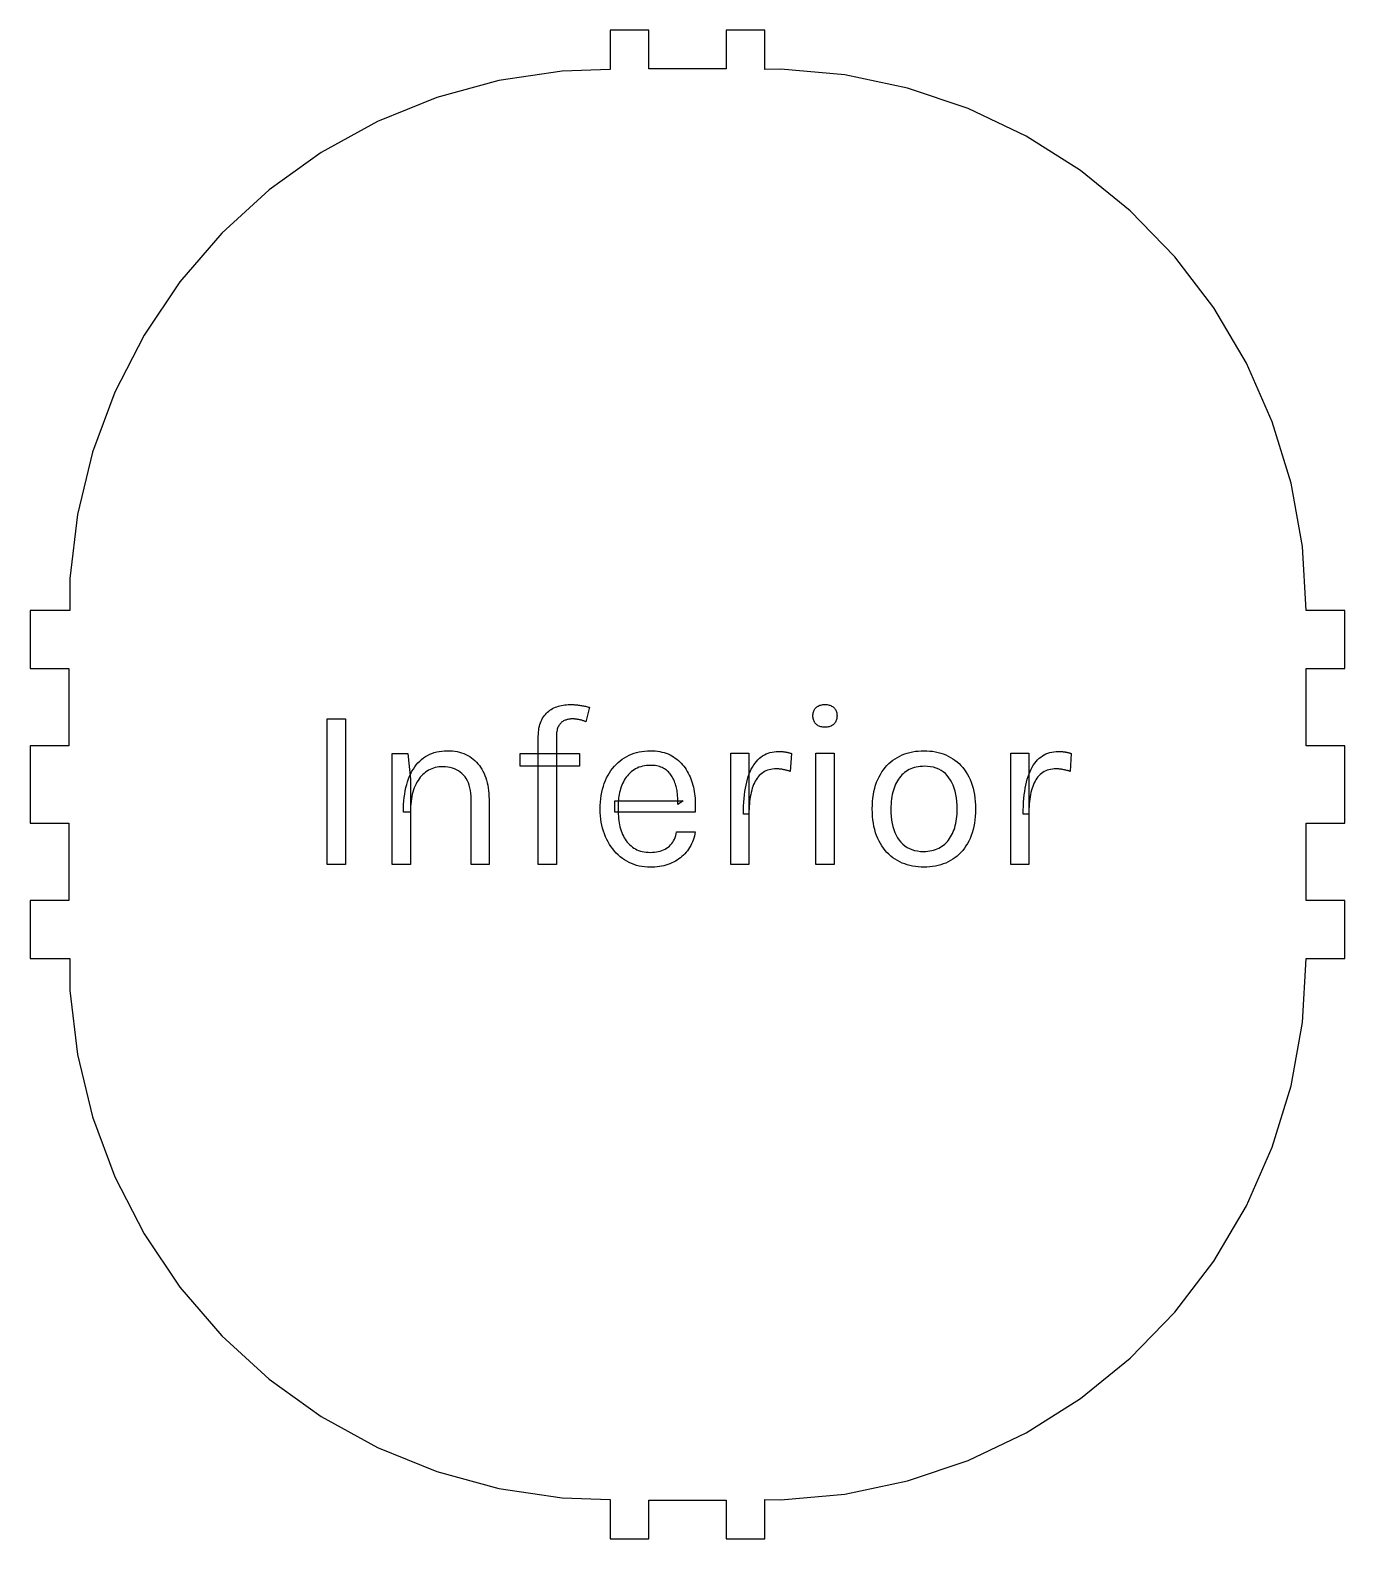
# Model space of a CAD drawing. Header units: millimetres. Extents: x 0 to 230, y 0 to 120.
# Drawn here: x 0 to 68, y 42 to 120 of the extents above; entities that cross this region are included whole.
import ezdxf

# ---------------------------------------------------------------- set-up
doc = ezdxf.new("R2010")
doc.units = ezdxf.units.MM
doc.layers.get('0').update_dxf_attribs({"linetype": 'CONTINUOUS'})

msp = doc.modelspace()

# ---------------------------------------------------------------- linework, layer by layer
for p, q in [((32, 120), (30, 120)), ((30, 120), (30, 118)), ((32, 118), (32, 120)), ((38, 120), (36, 120)), ((36, 120), (36, 118)), ((38, 118), (38, 120)), ((27.514, 117.889), (24.233, 117.4)), ((30, 117.963), (27.514, 117.889)), ((30, 118), (30, 117.963)), ((36, 118), (32, 118)), ((38, 117.963), (38, 118)), ((38.83, 117.988), (38, 117.963)), ((42.134, 117.693), (38.83, 117.988)), ((24.233, 117.4), (21.032, 116.525)), ((45.38, 117.01), (42.134, 117.693)), ((48.523, 115.947), (45.38, 117.01)), ((21.032, 116.525), (17.958, 115.278)), ((51.518, 114.521), (48.523, 115.947)), ((17.958, 115.278), (15.053, 113.677)), ((54.323, 112.75), (51.518, 114.521)), ((15.053, 113.677), (12.358, 111.743)), ((56.9, 110.659), (54.323, 112.75)), ((12.358, 111.743), (9.91, 109.503)), ((59.21, 108.279), (56.9, 110.659)), ((9.91, 109.503), (7.744, 106.99)), ((61.223, 105.642), (59.21, 108.279)), ((7.744, 106.99), (5.891, 104.239)), ((62.91, 102.786), (61.223, 105.642)), ((5.891, 104.239), (4.376, 101.287)), ((64.248, 99.75), (62.91, 102.786)), ((4.376, 101.287), (3.221, 98.178)), ((65.217, 96.577), (64.248, 99.75)), ((3.221, 98.178), (2.442, 94.953)), ((65.803, 93.312), (65.217, 96.577)), ((2.442, 94.953), (2.049, 91.659)), ((66, 90), (65.803, 93.312)), ((2.049, 91.659), (2.049, 90)), ((2, 90), (0, 90)), ((0, 90), (0, 87)), ((2.049, 90), (2, 90)), ((68, 90), (66, 90)), ((68, 87), (68, 90)), ((0, 87), (2, 87)), ((2, 87), (2, 83)), ((66, 83), (66, 87)), ((66, 87), (68, 87)), ((27.166, 84.993), (27.242, 85.023)), ((27.242, 85.023), (27.32, 85.049)), ((27.32, 85.049), (27.4, 85.071)), ((27.4, 85.071), (27.482, 85.091)), ((27.482, 85.091), (27.565, 85.106)), ((27.565, 85.106), (27.65, 85.118)), ((27.65, 85.118), (27.737, 85.127)), ((27.737, 85.127), (27.826, 85.132)), ((27.826, 85.132), (27.916, 85.134)), ((27.916, 85.134), (27.916, 85.134)), ((27.916, 85.134), (27.965, 85.134)), ((27.965, 85.134), (28.015, 85.133)), ((28.015, 85.133), (28.064, 85.131)), ((28.064, 85.131), (28.114, 85.128)), ((28.114, 85.128), (28.164, 85.125)), ((28.164, 85.125), (28.214, 85.121)), ((28.214, 85.121), (28.265, 85.116)), ((28.265, 85.116), (28.315, 85.111)), ((28.315, 85.111), (28.366, 85.105)), ((28.366, 85.105), (28.417, 85.098)), ((28.417, 85.098), (28.468, 85.09)), ((28.468, 85.09), (28.519, 85.082)), ((28.519, 85.082), (28.57, 85.073)), ((28.57, 85.073), (28.621, 85.063)), ((28.621, 85.063), (28.671, 85.053)), ((28.671, 85.053), (28.722, 85.042)), ((28.722, 85.042), (28.773, 85.03)), ((28.773, 85.03), (28.823, 85.017)), ((40.689, 85.008), (40.726, 85.034)), ((40.726, 85.034), (40.766, 85.058)), ((40.766, 85.058), (40.808, 85.078)), ((40.808, 85.078), (40.852, 85.095)), ((40.852, 85.095), (40.899, 85.109)), ((40.899, 85.109), (40.948, 85.12)), ((40.948, 85.12), (41, 85.128)), ((41, 85.128), (41.054, 85.132)), ((41.054, 85.132), (41.11, 85.134)), ((41.11, 85.134), (41.11, 85.134)), ((41.11, 85.134), (41.166, 85.132)), ((41.166, 85.132), (41.22, 85.128)), ((41.22, 85.128), (41.272, 85.12)), ((41.272, 85.12), (41.321, 85.109)), ((41.321, 85.109), (41.368, 85.095)), ((41.368, 85.095), (41.412, 85.078)), ((41.412, 85.078), (41.454, 85.058)), ((41.454, 85.058), (41.494, 85.034)), ((41.494, 85.034), (41.531, 85.008)), ((15.37, 76.866), (15.37, 84.402)), ((15.37, 84.402), (16.306, 84.402)), ((16.306, 84.402), (16.306, 76.866)), ((26.391, 84.187), (26.424, 84.27)), ((26.424, 84.27), (26.461, 84.348)), ((26.461, 84.348), (26.503, 84.423)), ((26.503, 84.423), (26.548, 84.494)), ((26.548, 84.494), (26.597, 84.561)), ((26.597, 84.561), (26.648, 84.624)), ((26.648, 84.624), (26.702, 84.683)), ((26.702, 84.683), (26.759, 84.739)), ((26.759, 84.739), (26.82, 84.791)), ((26.82, 84.791), (26.883, 84.839)), ((26.883, 84.839), (26.949, 84.883)), ((26.949, 84.883), (27.019, 84.923)), ((27.019, 84.923), (27.091, 84.96)), ((27.091, 84.96), (27.166, 84.993)), ((27.555, 84.263), (27.521, 84.24)), ((27.59, 84.284), (27.555, 84.263)), ((27.626, 84.302), (27.59, 84.284)), ((27.664, 84.318), (27.626, 84.302)), ((27.702, 84.332), (27.664, 84.318)), ((27.741, 84.344), (27.702, 84.332)), ((27.779, 84.355), (27.741, 84.344)), ((27.818, 84.364), (27.779, 84.355)), ((27.856, 84.372), (27.818, 84.364)), ((27.894, 84.378), (27.856, 84.372)), ((27.933, 84.384), (27.894, 84.378)), ((27.971, 84.387), (27.933, 84.384)), ((28.01, 84.389), (27.971, 84.387)), ((28.048, 84.39), (28.01, 84.389)), ((28.081, 84.39), (28.048, 84.39)), ((28.048, 84.39), (28.048, 84.39)), ((28.113, 84.389), (28.081, 84.39)), ((28.147, 84.387), (28.113, 84.389)), ((28.18, 84.384), (28.147, 84.387)), ((28.214, 84.381), (28.18, 84.384)), ((28.248, 84.377), (28.214, 84.381)), ((28.282, 84.372), (28.248, 84.377)), ((28.317, 84.367), (28.282, 84.372)), ((28.352, 84.361), (28.317, 84.367)), ((28.387, 84.354), (28.352, 84.361)), ((28.422, 84.346), (28.387, 84.354)), ((28.458, 84.338), (28.422, 84.346)), ((28.493, 84.329), (28.458, 84.338)), ((28.529, 84.319), (28.493, 84.329)), ((28.565, 84.309), (28.529, 84.319)), ((28.6, 84.298), (28.565, 84.309)), ((28.636, 84.286), (28.6, 84.298)), ((28.672, 84.273), (28.636, 84.286)), ((28.708, 84.26), (28.672, 84.273)), ((28.744, 84.246), (28.708, 84.26)), ((28.924, 84.99), (28.744, 84.246)), ((28.823, 85.017), (28.874, 85.004)), ((28.874, 85.004), (28.924, 84.99)), ((28.924, 84.99), (28.924, 84.99)), ((40.486, 84.558), (40.488, 84.61)), ((40.488, 84.505), (40.486, 84.558)), ((40.486, 84.558), (40.486, 84.558)), ((40.488, 84.61), (40.493, 84.659)), ((40.493, 84.454), (40.488, 84.505)), ((40.493, 84.659), (40.501, 84.707)), ((40.501, 84.405), (40.493, 84.454)), ((40.501, 84.707), (40.513, 84.752)), ((40.513, 84.359), (40.501, 84.405)), ((40.513, 84.752), (40.528, 84.795)), ((40.528, 84.314), (40.513, 84.359)), ((40.528, 84.795), (40.546, 84.836)), ((40.546, 84.272), (40.528, 84.314)), ((40.546, 84.836), (40.568, 84.875)), ((40.568, 84.231), (40.546, 84.272)), ((40.568, 84.875), (40.594, 84.911)), ((40.594, 84.911), (40.622, 84.946)), ((40.622, 84.946), (40.654, 84.978)), ((40.654, 84.978), (40.689, 85.008)), ((41.531, 85.008), (41.566, 84.978)), ((41.566, 84.978), (41.598, 84.946)), ((41.598, 84.946), (41.626, 84.911)), ((41.626, 84.911), (41.652, 84.875)), ((41.652, 84.875), (41.674, 84.836)), ((41.674, 84.272), (41.652, 84.231)), ((41.674, 84.836), (41.692, 84.795)), ((41.692, 84.314), (41.674, 84.272)), ((41.692, 84.795), (41.707, 84.752)), ((41.707, 84.359), (41.692, 84.314)), ((41.707, 84.752), (41.719, 84.707)), ((41.719, 84.405), (41.707, 84.359)), ((41.719, 84.707), (41.727, 84.659)), ((41.727, 84.454), (41.719, 84.405)), ((41.727, 84.659), (41.732, 84.61)), ((41.732, 84.505), (41.727, 84.454)), ((41.732, 84.61), (41.734, 84.558)), ((41.734, 84.558), (41.732, 84.505)), ((41.734, 84.558), (41.734, 84.558)), ((26.284, 83.49), (26.286, 83.602)), ((26.284, 76.866), (26.284, 83.49)), ((26.286, 83.602), (26.293, 83.71)), ((26.293, 83.71), (26.304, 83.813)), ((26.304, 83.813), (26.319, 83.913)), ((26.319, 83.913), (26.339, 84.008)), ((26.339, 84.008), (26.363, 84.099)), ((26.363, 84.099), (26.391, 84.187)), ((27.221, 83.551), (27.22, 83.478)), ((27.22, 83.478), (27.22, 83.478)), ((27.22, 83.478), (27.22, 76.866)), ((27.225, 83.62), (27.221, 83.551)), ((27.231, 83.686), (27.225, 83.62)), ((27.24, 83.748), (27.231, 83.686)), ((27.252, 83.806), (27.24, 83.748)), ((27.265, 83.862), (27.252, 83.806)), ((27.282, 83.914), (27.265, 83.862)), ((27.301, 83.962), (27.282, 83.914)), ((27.322, 84.007), (27.301, 83.962)), ((27.346, 84.048), (27.322, 84.007)), ((27.372, 84.086), (27.346, 84.048)), ((27.399, 84.122), (27.372, 84.086)), ((27.428, 84.155), (27.399, 84.122)), ((27.457, 84.186), (27.428, 84.155)), ((27.488, 84.215), (27.457, 84.186)), ((27.521, 84.24), (27.488, 84.215)), ((40.594, 84.193), (40.568, 84.231)), ((40.622, 84.157), (40.594, 84.193)), ((40.654, 84.123), (40.622, 84.157)), ((40.689, 84.092), (40.654, 84.123)), ((40.726, 84.064), (40.689, 84.092)), ((40.766, 84.039), (40.726, 84.064)), ((40.808, 84.017), (40.766, 84.039)), ((40.852, 83.999), (40.808, 84.017)), ((40.899, 83.984), (40.852, 83.999)), ((40.948, 83.973), (40.899, 83.984)), ((41, 83.965), (40.948, 83.973)), ((41.054, 83.96), (41, 83.965)), ((41.11, 83.958), (41.054, 83.96)), ((41.166, 83.96), (41.11, 83.958)), ((41.11, 83.958), (41.11, 83.958)), ((41.11, 83.958), (41.11, 83.958)), ((41.22, 83.965), (41.166, 83.96)), ((41.272, 83.973), (41.22, 83.965)), ((41.321, 83.984), (41.272, 83.973)), ((41.368, 83.999), (41.321, 83.984)), ((41.412, 84.017), (41.368, 83.999)), ((41.454, 84.039), (41.412, 84.017)), ((41.494, 84.064), (41.454, 84.039)), ((41.531, 84.092), (41.494, 84.064)), ((41.566, 84.123), (41.531, 84.092)), ((41.598, 84.157), (41.566, 84.123)), ((41.626, 84.193), (41.598, 84.157)), ((41.652, 84.231), (41.626, 84.193)), ((2, 83), (0, 83)), ((0, 83), (0, 79)), ((20.903, 82.652), (21.028, 82.686)), ((21.028, 82.686), (21.158, 82.712)), ((21.158, 82.712), (21.292, 82.731)), ((21.292, 82.731), (21.431, 82.742)), ((21.431, 82.742), (21.574, 82.746)), ((21.574, 82.746), (21.574, 82.746)), ((21.574, 82.746), (21.708, 82.743)), ((21.708, 82.743), (21.837, 82.734)), ((21.837, 82.734), (21.963, 82.719)), ((21.963, 82.719), (22.085, 82.698)), ((22.085, 82.698), (22.203, 82.67)), ((31.365, 82.655), (31.5, 82.688)), ((31.5, 82.688), (31.639, 82.713)), ((31.639, 82.713), (31.781, 82.731)), ((31.781, 82.731), (31.926, 82.742)), ((31.926, 82.742), (32.074, 82.746)), ((32.074, 82.746), (32.074, 82.746)), ((32.074, 82.746), (32.203, 82.743)), ((32.203, 82.743), (32.328, 82.735)), ((32.328, 82.735), (32.449, 82.722)), ((32.449, 82.722), (32.566, 82.704)), ((32.566, 82.704), (32.68, 82.68)), ((32.68, 82.68), (32.79, 82.651)), ((38.371, 82.678), (38.478, 82.696)), ((38.478, 82.696), (38.589, 82.706)), ((38.589, 82.706), (38.704, 82.71)), ((38.704, 82.71), (38.704, 82.71)), ((38.704, 82.71), (38.742, 82.71)), ((38.742, 82.71), (38.779, 82.709)), ((38.779, 82.709), (38.816, 82.708)), ((38.816, 82.708), (38.852, 82.706)), ((38.852, 82.706), (38.888, 82.703)), ((38.888, 82.703), (38.923, 82.7)), ((38.923, 82.7), (38.957, 82.697)), ((38.957, 82.697), (38.99, 82.693)), ((38.99, 82.693), (39.023, 82.688)), ((39.023, 82.688), (39.055, 82.683)), ((39.055, 82.683), (39.087, 82.677)), ((45.503, 82.66), (45.642, 82.691)), ((45.642, 82.691), (45.785, 82.715)), ((45.785, 82.715), (45.931, 82.732)), ((45.931, 82.732), (46.081, 82.743)), ((46.081, 82.743), (46.234, 82.746)), ((46.234, 82.746), (46.234, 82.746)), ((46.234, 82.746), (46.386, 82.743)), ((46.386, 82.743), (46.535, 82.732)), ((46.535, 82.732), (46.68, 82.715)), ((46.68, 82.715), (46.822, 82.691)), ((46.822, 82.691), (46.961, 82.66)), ((52.843, 82.678), (52.95, 82.696)), ((52.95, 82.696), (53.061, 82.706)), ((53.061, 82.706), (53.176, 82.71)), ((53.176, 82.71), (53.176, 82.71)), ((53.176, 82.71), (53.214, 82.71)), ((53.214, 82.71), (53.251, 82.709)), ((53.251, 82.709), (53.288, 82.708)), ((53.288, 82.708), (53.324, 82.706)), ((53.324, 82.706), (53.36, 82.703)), ((53.36, 82.703), (53.395, 82.7)), ((53.395, 82.7), (53.429, 82.697)), ((53.429, 82.697), (53.462, 82.693)), ((53.462, 82.693), (53.495, 82.688)), ((53.495, 82.688), (53.527, 82.683)), ((53.527, 82.683), (53.559, 82.677)), ((68, 83), (66, 83)), ((68, 79), (68, 83)), ((18.73, 76.866), (18.73, 82.602)), ((18.73, 82.602), (19.534, 82.602)), ((19.534, 82.602), (19.666, 81.282)), ((19.82, 81.801), (19.895, 81.913)), ((19.895, 81.913), (19.974, 82.018)), ((19.974, 82.018), (20.059, 82.116)), ((20.059, 82.116), (20.148, 82.208)), ((20.148, 82.208), (20.242, 82.293)), ((20.242, 82.293), (20.341, 82.371)), ((20.341, 82.371), (20.445, 82.442)), ((20.445, 82.442), (20.553, 82.506)), ((20.553, 82.506), (20.665, 82.562)), ((20.665, 82.562), (20.782, 82.611)), ((20.782, 82.611), (20.903, 82.652)), ((21.145, 81.907), (21.049, 81.893)), ((21.244, 81.915), (21.145, 81.907)), ((21.346, 81.918), (21.244, 81.915)), ((21.479, 81.914), (21.346, 81.918)), ((21.346, 81.918), (21.346, 81.918)), ((21.606, 81.901), (21.479, 81.914)), ((21.727, 81.879), (21.606, 81.901)), ((22.203, 82.67), (22.317, 82.637)), ((22.317, 82.637), (22.428, 82.598)), ((22.428, 82.598), (22.534, 82.552)), ((22.534, 82.552), (22.636, 82.501)), ((22.636, 82.501), (22.735, 82.443)), ((22.735, 82.443), (22.829, 82.38)), ((22.829, 82.38), (22.919, 82.311)), ((22.919, 82.311), (23.005, 82.238)), ((23.005, 82.238), (23.085, 82.159)), ((23.085, 82.159), (23.162, 82.075)), ((23.162, 82.075), (23.234, 81.985)), ((23.234, 81.985), (23.301, 81.891)), ((25.348, 81.954), (25.348, 82.602)), ((25.348, 82.602), (28.408, 82.602)), ((28.408, 81.954), (25.348, 81.954)), ((28.408, 82.602), (28.408, 81.954)), ((28.408, 81.954), (28.408, 81.954)), ((30.127, 81.834), (30.216, 81.941)), ((30.216, 81.941), (30.311, 82.042)), ((30.311, 82.042), (30.41, 82.137)), ((30.41, 82.137), (30.515, 82.225)), ((30.515, 82.225), (30.624, 82.307)), ((30.624, 82.307), (30.739, 82.383)), ((30.739, 82.383), (30.858, 82.452)), ((30.858, 82.452), (30.98, 82.514)), ((30.98, 82.514), (31.105, 82.568)), ((31.105, 82.568), (31.233, 82.615)), ((31.233, 82.615), (31.365, 82.655)), ((31.579, 81.919), (31.488, 81.888)), ((31.673, 81.945), (31.579, 81.919)), ((31.771, 81.965), (31.673, 81.945)), ((31.872, 81.979), (31.771, 81.965)), ((31.977, 81.987), (31.872, 81.979)), ((32.086, 81.99), (31.977, 81.987)), ((32.172, 81.988), (32.086, 81.99)), ((32.086, 81.99), (32.086, 81.99)), ((32.255, 81.983), (32.172, 81.988)), ((32.335, 81.974), (32.255, 81.983)), ((32.411, 81.961), (32.335, 81.974)), ((32.485, 81.945), (32.411, 81.961)), ((32.555, 81.925), (32.485, 81.945)), ((32.623, 81.902), (32.555, 81.925)), ((32.687, 81.875), (32.623, 81.902)), ((32.79, 82.651), (32.896, 82.617)), ((32.896, 82.617), (32.998, 82.577)), ((32.998, 82.577), (33.096, 82.532)), ((33.096, 82.532), (33.19, 82.482)), ((33.19, 82.482), (33.281, 82.427)), ((33.281, 82.427), (33.368, 82.369)), ((33.368, 82.369), (33.451, 82.307)), ((33.451, 82.307), (33.531, 82.241)), ((33.531, 82.241), (33.607, 82.171)), ((33.607, 82.171), (33.68, 82.098)), ((33.68, 82.098), (33.749, 82.021)), ((33.749, 82.021), (33.814, 81.941)), ((33.814, 81.941), (33.876, 81.856)), ((36.244, 76.866), (36.244, 82.614)), ((36.244, 82.614), (37.18, 82.614)), ((37.18, 82.614), (37.18, 76.866)), ((37.301, 81.793), (37.361, 81.904)), ((37.361, 81.904), (37.424, 82.009)), ((37.424, 82.009), (37.492, 82.106)), ((37.492, 82.106), (37.563, 82.196)), ((37.563, 82.196), (37.638, 82.278)), ((37.638, 82.278), (37.717, 82.353)), ((37.717, 82.353), (37.8, 82.421)), ((37.8, 82.421), (37.886, 82.482)), ((37.886, 82.482), (37.976, 82.535)), ((37.976, 82.535), (38.069, 82.581)), ((38.069, 82.581), (38.166, 82.621)), ((38.166, 82.621), (38.267, 82.653)), ((38.267, 82.653), (38.371, 82.678)), ((39.087, 82.677), (39.119, 82.671)), ((39.119, 82.671), (39.151, 82.664)), ((39.151, 82.664), (39.183, 82.657)), ((39.183, 82.657), (39.215, 82.649)), ((39.215, 82.649), (39.247, 82.641)), ((39.247, 82.641), (39.279, 82.632)), ((39.279, 82.632), (39.311, 82.623)), ((39.311, 82.623), (39.344, 82.613)), ((39.376, 82.602), (39.316, 81.678)), ((39.344, 82.613), (39.376, 82.602)), ((39.376, 82.602), (39.376, 82.602)), ((40.642, 76.866), (40.642, 82.614)), ((40.642, 82.614), (41.578, 82.614)), ((41.578, 82.614), (41.578, 76.866)), ((44.225, 81.876), (44.318, 81.98)), ((44.318, 81.98), (44.415, 82.078)), ((44.415, 82.078), (44.518, 82.169)), ((44.518, 82.169), (44.626, 82.254)), ((44.626, 82.254), (44.739, 82.332)), ((44.739, 82.332), (44.857, 82.404)), ((44.857, 82.404), (44.979, 82.469)), ((44.979, 82.469), (45.105, 82.527)), ((45.105, 82.527), (45.234, 82.578)), ((45.234, 82.578), (45.367, 82.623)), ((45.367, 82.623), (45.503, 82.66)), ((45.936, 81.918), (45.835, 81.899)), ((46.039, 81.931), (45.936, 81.918)), ((46.147, 81.939), (46.039, 81.931)), ((46.258, 81.942), (46.147, 81.939)), ((46.422, 81.936), (46.258, 81.942)), ((46.258, 81.942), (46.258, 81.942)), ((46.577, 81.918), (46.422, 81.936)), ((46.725, 81.889), (46.577, 81.918)), ((46.961, 82.66), (47.096, 82.623)), ((47.096, 82.623), (47.228, 82.578)), ((47.228, 82.578), (47.357, 82.527)), ((47.357, 82.527), (47.483, 82.469)), ((47.483, 82.469), (47.605, 82.404)), ((47.605, 82.404), (47.723, 82.332)), ((47.723, 82.332), (47.836, 82.254)), ((47.836, 82.254), (47.944, 82.169)), ((47.944, 82.169), (48.046, 82.078)), ((48.046, 82.078), (48.143, 81.98)), ((48.143, 81.98), (48.236, 81.876)), ((50.716, 76.866), (50.716, 82.614)), ((50.716, 82.614), (51.652, 82.614)), ((51.652, 82.614), (51.652, 76.866)), ((51.773, 81.793), (51.833, 81.904)), ((51.833, 81.904), (51.896, 82.009)), ((51.896, 82.009), (51.964, 82.106)), ((51.964, 82.106), (52.035, 82.196)), ((52.035, 82.196), (52.11, 82.278)), ((52.11, 82.278), (52.189, 82.353)), ((52.189, 82.353), (52.272, 82.421)), ((52.272, 82.421), (52.358, 82.482)), ((52.358, 82.482), (52.448, 82.535)), ((52.448, 82.535), (52.541, 82.581)), ((52.541, 82.581), (52.638, 82.621)), ((52.638, 82.621), (52.739, 82.653)), ((52.739, 82.653), (52.843, 82.678)), ((53.559, 82.677), (53.591, 82.671)), ((53.591, 82.671), (53.623, 82.664)), ((53.623, 82.664), (53.655, 82.657)), ((53.655, 82.657), (53.687, 82.649)), ((53.687, 82.649), (53.719, 82.641)), ((53.719, 82.641), (53.751, 82.632)), ((53.751, 82.632), (53.783, 82.623)), ((53.783, 82.623), (53.816, 82.613)), ((53.848, 82.602), (53.788, 81.678)), ((53.816, 82.613), (53.848, 82.602)), ((53.848, 82.602), (53.848, 82.602)), ((19.475, 80.993), (19.52, 81.143)), ((19.52, 81.143), (19.57, 81.288)), ((19.57, 81.288), (19.625, 81.426)), ((19.625, 81.426), (19.685, 81.558)), ((19.666, 81.282), (19.666, 76.866)), ((19.685, 81.558), (19.75, 81.683)), ((19.75, 81.683), (19.82, 81.801)), ((20.008, 81.122), (19.959, 81.029)), ((20.061, 81.21), (20.008, 81.122)), ((20.117, 81.293), (20.061, 81.21)), ((20.177, 81.372), (20.117, 81.293)), ((20.241, 81.445), (20.177, 81.372)), ((20.308, 81.513), (20.241, 81.445)), ((20.378, 81.577), (20.308, 81.513)), ((20.452, 81.636), (20.378, 81.577)), ((20.529, 81.69), (20.452, 81.636)), ((20.609, 81.738), (20.529, 81.69)), ((20.691, 81.78), (20.609, 81.738)), ((20.776, 81.816), (20.691, 81.78)), ((20.864, 81.847), (20.776, 81.816)), ((20.955, 81.873), (20.864, 81.847)), ((21.049, 81.893), (20.955, 81.873)), ((21.843, 81.849), (21.727, 81.879)), ((21.953, 81.811), (21.843, 81.849)), ((22.057, 81.764), (21.953, 81.811)), ((22.156, 81.708), (22.057, 81.764)), ((22.248, 81.643), (22.156, 81.708)), ((22.336, 81.571), (22.248, 81.643)), ((22.417, 81.489), (22.336, 81.571)), ((22.492, 81.399), (22.417, 81.489)), ((22.558, 81.302), (22.492, 81.399)), ((22.617, 81.196), (22.558, 81.302)), ((22.669, 81.083), (22.617, 81.196)), ((23.301, 81.891), (23.364, 81.791)), ((23.364, 81.791), (23.422, 81.686)), ((23.422, 81.686), (23.476, 81.576)), ((23.476, 81.576), (23.525, 81.461)), ((23.525, 81.461), (23.569, 81.342)), ((23.569, 81.342), (23.608, 81.219)), ((23.608, 81.219), (23.641, 81.091)), ((29.697, 81.06), (29.754, 81.204)), ((29.754, 81.204), (29.818, 81.342)), ((29.818, 81.342), (29.888, 81.474)), ((29.888, 81.474), (29.962, 81.601)), ((29.962, 81.601), (30.042, 81.72)), ((30.042, 81.72), (30.127, 81.834)), ((30.686, 81.144), (30.643, 81.057)), ((30.732, 81.226), (30.686, 81.144)), ((30.783, 81.306), (30.732, 81.226)), ((30.836, 81.382), (30.783, 81.306)), ((30.894, 81.454), (30.836, 81.382)), ((30.956, 81.523), (30.894, 81.454)), ((31.021, 81.588), (30.956, 81.523)), ((31.089, 81.65), (31.021, 81.588)), ((31.162, 81.708), (31.089, 81.65)), ((31.238, 81.762), (31.162, 81.708)), ((31.318, 81.81), (31.238, 81.762)), ((31.401, 81.852), (31.318, 81.81)), ((31.488, 81.888), (31.401, 81.852)), ((32.748, 81.844), (32.687, 81.875)), ((32.806, 81.81), (32.748, 81.844)), ((32.861, 81.773), (32.806, 81.81)), ((32.914, 81.733), (32.861, 81.773)), ((32.964, 81.691), (32.914, 81.733)), ((33.011, 81.647), (32.964, 81.691)), ((33.056, 81.601), (33.011, 81.647)), ((33.099, 81.552), (33.056, 81.601)), ((33.139, 81.501), (33.099, 81.552)), ((33.177, 81.447), (33.139, 81.501)), ((33.212, 81.391), (33.177, 81.447)), ((33.244, 81.333), (33.212, 81.391)), ((33.274, 81.273), (33.244, 81.333)), ((33.302, 81.212), (33.274, 81.273)), ((33.329, 81.15), (33.302, 81.212)), ((33.353, 81.086), (33.329, 81.15)), ((33.876, 81.856), (33.934, 81.768)), ((33.934, 81.768), (33.989, 81.677)), ((33.989, 81.677), (34.04, 81.583)), ((34.04, 81.583), (34.088, 81.487)), ((34.088, 81.487), (34.132, 81.389)), ((34.132, 81.389), (34.173, 81.289)), ((34.173, 81.289), (34.211, 81.186)), ((34.211, 81.186), (34.245, 81.081)), ((37.026, 80.969), (37.062, 81.125)), ((37.062, 81.125), (37.102, 81.273)), ((37.102, 81.273), (37.146, 81.414)), ((37.146, 81.414), (37.194, 81.548)), ((37.194, 81.548), (37.246, 81.674)), ((37.246, 81.674), (37.301, 81.793)), ((37.505, 81.169), (37.461, 81.084)), ((37.552, 81.248), (37.505, 81.169)), ((37.602, 81.323), (37.552, 81.248)), ((37.656, 81.393), (37.602, 81.323)), ((37.713, 81.458), (37.656, 81.393)), ((37.774, 81.519), (37.713, 81.458)), ((37.838, 81.574), (37.774, 81.519)), ((37.907, 81.624), (37.838, 81.574)), ((37.979, 81.667), (37.907, 81.624)), ((38.055, 81.705), (37.979, 81.667)), ((38.135, 81.737), (38.055, 81.705)), ((38.22, 81.763), (38.135, 81.737)), ((38.308, 81.784), (38.22, 81.763)), ((38.4, 81.798), (38.308, 81.784)), ((38.496, 81.807), (38.4, 81.798)), ((38.596, 81.81), (38.496, 81.807)), ((38.628, 81.81), (38.596, 81.81)), ((38.596, 81.81), (38.596, 81.81)), ((38.66, 81.808), (38.628, 81.81)), ((38.693, 81.806), (38.66, 81.808)), ((38.728, 81.804), (38.693, 81.806)), ((38.762, 81.8), (38.728, 81.804)), ((38.798, 81.796), (38.762, 81.8)), ((38.835, 81.791), (38.798, 81.796)), ((38.872, 81.785), (38.835, 81.791)), ((38.911, 81.778), (38.872, 81.785)), ((38.95, 81.771), (38.911, 81.778)), ((38.989, 81.763), (38.95, 81.771)), ((39.028, 81.755), (38.989, 81.763)), ((39.066, 81.746), (39.028, 81.755)), ((39.104, 81.737), (39.066, 81.746)), ((39.14, 81.728), (39.104, 81.737)), ((39.177, 81.719), (39.14, 81.728)), ((39.212, 81.709), (39.177, 81.719)), ((39.248, 81.699), (39.212, 81.709)), ((39.282, 81.689), (39.248, 81.699)), ((39.316, 81.678), (39.282, 81.689)), ((43.781, 81.113), (43.84, 81.256)), ((43.84, 81.256), (43.906, 81.393)), ((43.906, 81.393), (43.978, 81.524)), ((43.978, 81.524), (44.055, 81.648)), ((44.055, 81.648), (44.138, 81.765)), ((44.138, 81.765), (44.225, 81.876)), ((44.856, 81.189), (44.807, 81.102)), ((44.91, 81.273), (44.856, 81.189)), ((44.966, 81.351), (44.91, 81.273)), ((45.027, 81.425), (44.966, 81.351)), ((45.092, 81.494), (45.027, 81.425)), ((45.16, 81.559), (45.092, 81.494)), ((45.231, 81.619), (45.16, 81.559)), ((45.307, 81.675), (45.231, 81.619)), ((45.386, 81.726), (45.307, 81.675)), ((45.469, 81.771), (45.386, 81.726)), ((45.555, 81.811), (45.469, 81.771)), ((45.645, 81.846), (45.555, 81.811)), ((45.738, 81.875), (45.645, 81.846)), ((45.835, 81.899), (45.738, 81.875)), ((46.864, 81.847), (46.725, 81.889)), ((46.994, 81.794), (46.864, 81.847)), ((47.117, 81.729), (46.994, 81.794)), ((47.231, 81.652), (47.117, 81.729)), ((47.337, 81.564), (47.231, 81.652)), ((47.435, 81.463), (47.337, 81.564)), ((47.524, 81.351), (47.435, 81.463)), ((47.605, 81.228), (47.524, 81.351)), ((47.677, 81.097), (47.605, 81.228)), ((48.236, 81.876), (48.323, 81.765)), ((48.323, 81.765), (48.405, 81.648)), ((48.405, 81.648), (48.481, 81.524)), ((48.481, 81.524), (48.553, 81.393)), ((48.553, 81.393), (48.619, 81.256)), ((48.619, 81.256), (48.677, 81.113)), ((51.498, 80.969), (51.534, 81.125)), ((51.534, 81.125), (51.574, 81.273)), ((51.574, 81.273), (51.618, 81.414)), ((51.618, 81.414), (51.666, 81.548)), ((51.666, 81.548), (51.718, 81.674)), ((51.718, 81.674), (51.773, 81.793)), ((51.977, 81.169), (51.933, 81.084)), ((52.024, 81.248), (51.977, 81.169)), ((52.074, 81.323), (52.024, 81.248)), ((52.128, 81.393), (52.074, 81.323)), ((52.185, 81.458), (52.128, 81.393)), ((52.246, 81.519), (52.185, 81.458)), ((52.31, 81.574), (52.246, 81.519)), ((52.379, 81.624), (52.31, 81.574)), ((52.451, 81.667), (52.379, 81.624)), ((52.527, 81.705), (52.451, 81.667)), ((52.608, 81.737), (52.527, 81.705)), ((52.692, 81.763), (52.608, 81.737)), ((52.78, 81.784), (52.692, 81.763)), ((52.872, 81.798), (52.78, 81.784)), ((52.968, 81.807), (52.872, 81.798)), ((53.068, 81.81), (52.968, 81.807)), ((53.1, 81.81), (53.068, 81.81)), ((53.068, 81.81), (53.068, 81.81)), ((53.132, 81.808), (53.1, 81.81)), ((53.165, 81.806), (53.132, 81.808)), ((53.2, 81.804), (53.165, 81.806)), ((53.234, 81.8), (53.2, 81.804)), ((53.27, 81.796), (53.234, 81.8)), ((53.307, 81.791), (53.27, 81.796)), ((53.344, 81.785), (53.307, 81.791)), ((53.383, 81.778), (53.344, 81.785)), ((53.422, 81.771), (53.383, 81.778)), ((53.461, 81.763), (53.422, 81.771)), ((53.5, 81.755), (53.461, 81.763)), ((53.538, 81.746), (53.5, 81.755)), ((53.576, 81.737), (53.538, 81.746)), ((53.612, 81.728), (53.576, 81.737)), ((53.649, 81.719), (53.612, 81.728)), ((53.684, 81.709), (53.649, 81.719)), ((53.72, 81.699), (53.684, 81.709)), ((53.754, 81.689), (53.72, 81.699)), ((53.788, 81.678), (53.754, 81.689)), ((19.348, 80.333), (19.372, 80.507)), ((19.372, 80.507), (19.401, 80.675)), ((19.401, 80.675), (19.435, 80.837)), ((19.435, 80.837), (19.475, 80.993)), ((19.739, 80.377), (19.717, 80.254)), ((19.766, 80.496), (19.739, 80.377)), ((19.797, 80.611), (19.766, 80.496)), ((19.831, 80.722), (19.797, 80.611)), ((19.87, 80.829), (19.831, 80.722)), ((19.913, 80.932), (19.87, 80.829)), ((19.959, 81.029), (19.913, 80.932)), ((22.712, 80.962), (22.669, 81.083)), ((22.747, 80.833), (22.712, 80.962)), ((22.775, 80.696), (22.747, 80.833)), ((22.794, 80.551), (22.775, 80.696)), ((22.806, 80.398), (22.794, 80.551)), ((22.81, 80.238), (22.806, 80.398)), ((23.641, 81.091), (23.669, 80.96)), ((23.669, 80.96), (23.693, 80.824)), ((23.693, 80.824), (23.711, 80.683)), ((23.711, 80.683), (23.724, 80.539)), ((23.724, 80.539), (23.731, 80.391)), ((23.731, 80.391), (23.734, 80.238)), ((29.512, 80.263), (29.536, 80.433)), ((29.536, 80.433), (29.566, 80.598)), ((29.566, 80.598), (29.603, 80.757)), ((29.603, 80.757), (29.647, 80.911)), ((29.647, 80.911), (29.697, 81.06)), ((30.448, 80.389), (30.435, 80.288)), ((30.464, 80.489), (30.448, 80.389)), ((30.485, 80.588), (30.464, 80.489)), ((30.509, 80.685), (30.485, 80.588)), ((30.537, 80.78), (30.509, 80.685)), ((30.569, 80.874), (30.537, 80.78)), ((30.604, 80.967), (30.569, 80.874)), ((30.643, 81.057), (30.604, 80.967)), ((33.375, 81.022), (33.353, 81.086)), ((33.396, 80.956), (33.375, 81.022)), ((33.414, 80.889), (33.396, 80.956)), ((33.43, 80.821), (33.414, 80.889)), ((33.445, 80.752), (33.43, 80.821)), ((33.457, 80.682), (33.445, 80.752)), ((33.468, 80.611), (33.457, 80.682)), ((33.477, 80.54), (33.468, 80.611)), ((33.484, 80.47), (33.477, 80.54)), ((33.491, 80.399), (33.484, 80.47)), ((33.495, 80.328), (33.491, 80.399)), ((34.245, 81.081), (34.276, 80.973)), ((34.276, 80.973), (34.303, 80.863)), ((34.303, 80.863), (34.327, 80.751)), ((34.327, 80.751), (34.348, 80.637)), ((34.348, 80.637), (34.365, 80.523)), ((34.365, 80.523), (34.379, 80.407)), ((34.379, 80.407), (34.39, 80.291)), ((36.926, 80.273), (36.944, 80.458)), ((36.944, 80.458), (36.968, 80.636)), ((36.968, 80.636), (36.995, 80.806)), ((36.995, 80.806), (37.026, 80.969)), ((37.249, 80.366), (37.231, 80.248)), ((37.27, 80.481), (37.249, 80.366)), ((37.294, 80.593), (37.27, 80.481)), ((37.321, 80.7), (37.294, 80.593)), ((37.351, 80.803), (37.321, 80.7)), ((37.384, 80.902), (37.351, 80.803)), ((37.421, 80.995), (37.384, 80.902)), ((37.461, 81.084), (37.421, 80.995)), ((43.589, 80.299), (43.614, 80.475)), ((43.614, 80.475), (43.645, 80.644)), ((43.645, 80.644), (43.683, 80.806)), ((43.683, 80.806), (43.729, 80.963)), ((43.729, 80.963), (43.781, 81.113)), ((44.568, 80.371), (44.55, 80.251)), ((44.59, 80.487), (44.568, 80.371)), ((44.616, 80.599), (44.59, 80.487)), ((44.647, 80.707), (44.616, 80.599)), ((44.681, 80.812), (44.647, 80.707)), ((44.719, 80.913), (44.681, 80.812)), ((44.761, 81.01), (44.719, 80.913)), ((44.807, 81.102), (44.761, 81.01)), ((47.741, 80.957), (47.677, 81.097)), ((47.797, 80.809), (47.741, 80.957)), ((47.843, 80.651), (47.797, 80.809)), ((47.882, 80.485), (47.843, 80.651)), ((47.912, 80.31), (47.882, 80.485)), ((48.677, 81.113), (48.729, 80.963)), ((48.729, 80.963), (48.774, 80.806)), ((48.774, 80.806), (48.812, 80.644)), ((48.812, 80.644), (48.843, 80.475)), ((48.843, 80.475), (48.867, 80.299)), ((51.398, 80.273), (51.416, 80.458)), ((51.416, 80.458), (51.44, 80.636)), ((51.44, 80.636), (51.467, 80.806)), ((51.467, 80.806), (51.498, 80.969)), ((51.721, 80.366), (51.703, 80.248)), ((51.742, 80.481), (51.721, 80.366)), ((51.766, 80.593), (51.742, 80.481)), ((51.793, 80.7), (51.766, 80.593)), ((51.823, 80.803), (51.793, 80.7)), ((51.856, 80.902), (51.823, 80.803)), ((51.893, 80.995), (51.856, 80.902)), ((51.933, 81.084), (51.893, 80.995)), ((19.306, 79.578), (19.309, 79.775)), ((19.666, 79.578), (19.306, 79.578)), ((19.309, 79.775), (19.317, 79.967)), ((19.317, 79.967), (19.33, 80.153)), ((19.33, 80.153), (19.348, 80.333)), ((19.668, 79.721), (19.666, 79.578)), ((19.666, 79.578), (19.666, 79.578)), ((19.674, 79.86), (19.668, 79.721)), ((19.684, 79.996), (19.674, 79.86)), ((19.699, 80.127), (19.684, 79.996)), ((19.717, 80.254), (19.699, 80.127)), ((22.81, 76.866), (22.81, 80.238)), ((23.734, 80.238), (23.734, 80.238)), ((23.734, 80.238), (23.734, 76.866)), ((29.482, 79.722), (29.485, 79.908)), ((29.485, 79.548), (29.482, 79.722)), ((29.482, 79.722), (29.482, 79.722)), ((29.485, 79.908), (29.495, 80.088)), ((29.495, 80.088), (29.512, 80.263)), ((30.238, 79.578), (30.238, 80.154)), ((30.238, 80.154), (33.772, 80.154)), ((34.39, 79.578), (30.238, 79.578)), ((30.42, 80.08), (30.418, 79.974)), ((30.418, 79.974), (30.418, 79.974)), ((30.418, 79.974), (30.418, 79.59)), ((30.418, 79.59), (30.42, 79.471)), ((30.425, 80.185), (30.42, 80.08)), ((30.435, 80.288), (30.425, 80.185)), ((33.498, 80.257), (33.495, 80.328)), ((33.772, 80.154), (33.496, 79.974)), ((33.496, 79.974), (33.499, 80.045)), ((33.5, 80.186), (33.498, 80.257)), ((33.499, 80.045), (33.5, 80.116)), ((33.5, 80.116), (33.5, 80.186)), ((34.39, 80.291), (34.398, 80.174)), ((34.398, 79.699), (34.39, 79.578)), ((34.39, 79.578), (34.39, 79.578)), ((34.398, 80.174), (34.403, 80.057)), ((34.403, 79.819), (34.398, 79.699)), ((34.403, 80.057), (34.404, 79.938)), ((34.404, 79.938), (34.403, 79.819)), ((36.892, 79.458), (36.894, 79.673)), ((36.894, 79.673), (36.9, 79.88)), ((36.9, 79.88), (36.911, 80.08)), ((36.911, 80.08), (36.926, 80.273)), ((37.181, 79.599), (37.18, 79.458)), ((37.186, 79.736), (37.181, 79.599)), ((37.193, 79.87), (37.186, 79.736)), ((37.203, 79.999), (37.193, 79.87)), ((37.215, 80.126), (37.203, 79.999)), ((37.231, 80.248), (37.215, 80.126)), ((43.558, 79.734), (43.561, 79.929)), ((43.561, 79.54), (43.558, 79.734)), ((43.558, 79.734), (43.558, 79.734)), ((43.561, 79.929), (43.572, 80.117)), ((43.572, 80.117), (43.589, 80.299)), ((44.52, 79.869), (44.518, 79.734)), ((44.518, 79.734), (44.518, 79.734)), ((44.518, 79.734), (44.522, 79.535)), ((44.526, 80), (44.52, 79.869)), ((44.536, 80.127), (44.526, 80)), ((44.55, 80.251), (44.536, 80.127)), ((47.933, 80.127), (47.912, 80.31)), ((47.946, 79.935), (47.933, 80.127)), ((47.942, 79.47), (47.948, 79.6)), ((47.95, 79.734), (47.946, 79.935)), ((47.948, 79.6), (47.95, 79.734)), ((47.95, 79.734), (47.95, 79.734)), ((48.867, 80.299), (48.884, 80.117)), ((48.884, 80.117), (48.895, 79.929)), ((48.895, 79.929), (48.898, 79.734)), ((48.898, 79.734), (48.895, 79.54)), ((48.898, 79.734), (48.898, 79.734)), ((51.364, 79.458), (51.366, 79.673)), ((51.366, 79.673), (51.372, 79.88)), ((51.372, 79.88), (51.383, 80.08)), ((51.383, 80.08), (51.398, 80.273)), ((51.653, 79.599), (51.652, 79.458)), ((51.658, 79.736), (51.653, 79.599)), ((51.665, 79.87), (51.658, 79.736)), ((51.675, 79.999), (51.665, 79.87)), ((51.687, 80.126), (51.675, 79.999)), ((51.703, 80.248), (51.687, 80.126)), ((0, 79), (2, 79)), ((2, 79), (2, 75)), ((29.496, 79.377), (29.485, 79.548)), ((29.513, 79.211), (29.496, 79.377)), ((29.536, 79.049), (29.513, 79.211)), ((29.567, 78.891), (29.536, 79.049)), ((29.604, 78.737), (29.567, 78.891)), ((30.42, 79.471), (30.425, 79.355)), ((30.425, 79.355), (30.434, 79.241)), ((30.434, 79.241), (30.447, 79.13)), ((30.447, 79.13), (30.464, 79.022)), ((30.464, 79.022), (30.484, 78.915)), ((30.484, 78.915), (30.508, 78.812)), ((30.508, 78.812), (30.535, 78.711)), ((37.18, 79.458), (36.892, 79.458)), ((37.18, 79.458), (37.18, 79.458)), ((37.18, 79.458), (37.18, 79.458)), ((43.572, 79.353), (43.561, 79.54)), ((43.589, 79.172), (43.572, 79.353)), ((43.614, 78.997), (43.589, 79.172)), ((43.645, 78.828), (43.614, 78.997)), ((43.683, 78.666), (43.645, 78.828)), ((44.522, 79.535), (44.535, 79.345)), ((44.535, 79.345), (44.557, 79.164)), ((44.557, 79.164), (44.587, 78.99)), ((44.587, 78.99), (44.625, 78.826)), ((44.625, 78.826), (44.672, 78.669)), ((47.821, 78.768), (47.852, 78.876)), ((47.852, 78.876), (47.878, 78.987)), ((47.878, 78.987), (47.9, 79.103)), ((47.9, 79.103), (47.918, 79.221)), ((47.918, 79.221), (47.932, 79.344)), ((47.932, 79.344), (47.942, 79.47)), ((48.812, 78.828), (48.774, 78.666)), ((48.843, 78.997), (48.812, 78.828)), ((48.867, 79.172), (48.843, 78.997)), ((48.884, 79.353), (48.867, 79.172)), ((48.895, 79.54), (48.884, 79.353)), ((51.652, 79.458), (51.364, 79.458)), ((51.652, 79.458), (51.652, 79.458)), ((51.652, 79.458), (51.652, 79.458)), ((66, 75), (66, 79)), ((66, 79), (68, 79)), ((29.648, 78.587), (29.604, 78.737)), ((29.699, 78.441), (29.648, 78.587)), ((29.757, 78.3), (29.699, 78.441)), ((29.821, 78.162), (29.757, 78.3)), ((29.891, 78.029), (29.821, 78.162)), ((29.966, 77.903), (29.891, 78.029)), ((30.535, 78.711), (30.566, 78.612)), ((30.566, 78.612), (30.601, 78.516)), ((30.601, 78.516), (30.639, 78.423)), ((30.639, 78.423), (30.682, 78.334)), ((30.682, 78.334), (30.727, 78.249)), ((30.727, 78.249), (30.777, 78.168)), ((30.777, 78.168), (30.83, 78.091)), ((30.83, 78.091), (30.886, 78.018)), ((30.886, 78.018), (30.947, 77.949)), ((33.183, 77.945), (33.235, 78.017)), ((33.235, 78.017), (33.281, 78.094)), ((33.281, 78.094), (33.322, 78.177)), ((33.322, 78.177), (33.358, 78.264)), ((33.358, 78.264), (33.388, 78.357)), ((33.388, 78.357), (33.412, 78.455)), ((33.412, 78.455), (33.43, 78.558)), ((33.43, 78.558), (33.43, 78.558)), ((33.43, 78.558), (34.402, 78.558)), ((34.255, 78.028), (34.212, 77.931)), ((34.294, 78.127), (34.255, 78.028)), ((34.327, 78.23), (34.294, 78.127)), ((34.357, 78.336), (34.327, 78.23)), ((34.382, 78.446), (34.357, 78.336)), ((34.402, 78.558), (34.382, 78.446)), ((43.729, 78.509), (43.683, 78.666)), ((43.781, 78.359), (43.729, 78.509)), ((43.84, 78.216), (43.781, 78.359)), ((43.906, 78.078), (43.84, 78.216)), ((43.978, 77.947), (43.906, 78.078)), ((44.672, 78.669), (44.728, 78.522)), ((44.728, 78.522), (44.793, 78.382)), ((44.793, 78.382), (44.865, 78.251)), ((44.865, 78.251), (44.947, 78.129)), ((44.947, 78.129), (45.037, 78.017)), ((45.037, 78.017), (45.135, 77.916)), ((47.375, 77.985), (47.44, 78.055)), ((47.44, 78.055), (47.501, 78.128)), ((47.501, 78.128), (47.558, 78.206)), ((47.558, 78.206), (47.611, 78.289)), ((47.611, 78.289), (47.661, 78.376)), ((47.661, 78.376), (47.707, 78.468)), ((47.707, 78.468), (47.749, 78.564)), ((47.749, 78.564), (47.787, 78.664)), ((47.787, 78.664), (47.821, 78.768)), ((48.553, 78.078), (48.481, 77.947)), ((48.619, 78.216), (48.553, 78.078)), ((48.677, 78.359), (48.619, 78.216)), ((48.729, 78.509), (48.677, 78.359)), ((48.774, 78.666), (48.729, 78.509)), ((30.047, 77.782), (29.966, 77.903)), ((30.132, 77.667), (30.047, 77.782)), ((30.221, 77.558), (30.132, 77.667)), ((30.316, 77.455), (30.221, 77.558)), ((30.416, 77.358), (30.316, 77.455)), ((30.521, 77.267), (30.416, 77.358)), ((30.63, 77.182), (30.521, 77.267)), ((30.947, 77.949), (31.011, 77.884)), ((31.011, 77.884), (31.079, 77.823)), ((31.079, 77.823), (31.15, 77.766)), ((31.15, 77.766), (31.225, 77.714)), ((31.225, 77.714), (31.304, 77.667)), ((31.304, 77.667), (31.387, 77.625)), ((31.387, 77.625), (31.474, 77.589)), ((31.474, 77.589), (31.564, 77.559)), ((31.564, 77.559), (31.658, 77.534)), ((31.658, 77.534), (31.756, 77.515)), ((31.756, 77.515), (31.858, 77.501)), ((31.858, 77.501), (31.964, 77.493)), ((31.964, 77.493), (32.074, 77.49)), ((32.074, 77.49), (32.184, 77.493)), ((32.074, 77.49), (32.074, 77.49)), ((32.184, 77.493), (32.289, 77.501)), ((32.289, 77.501), (32.391, 77.514)), ((32.391, 77.514), (32.489, 77.533)), ((32.489, 77.533), (32.582, 77.558)), ((32.582, 77.558), (32.672, 77.587)), ((32.672, 77.587), (32.758, 77.622)), ((32.758, 77.622), (32.84, 77.663)), ((32.84, 77.663), (32.918, 77.709)), ((32.918, 77.709), (32.992, 77.76)), ((32.992, 77.76), (33.061, 77.817)), ((33.061, 77.817), (33.125, 77.878)), ((33.125, 77.878), (33.183, 77.945)), ((33.712, 77.278), (33.633, 77.213)), ((33.788, 77.347), (33.712, 77.278)), ((33.86, 77.42), (33.788, 77.347)), ((33.929, 77.497), (33.86, 77.42)), ((33.994, 77.577), (33.929, 77.497)), ((34.055, 77.661), (33.994, 77.577)), ((34.112, 77.748), (34.055, 77.661)), ((34.164, 77.838), (34.112, 77.748)), ((34.212, 77.931), (34.164, 77.838)), ((44.055, 77.822), (43.978, 77.947)), ((44.138, 77.704), (44.055, 77.822)), ((44.225, 77.593), (44.138, 77.704)), ((44.318, 77.489), (44.225, 77.593)), ((44.415, 77.39), (44.318, 77.489)), ((44.518, 77.299), (44.415, 77.39)), ((44.626, 77.214), (44.518, 77.299)), ((45.135, 77.916), (45.241, 77.828)), ((45.241, 77.828), (45.355, 77.751)), ((45.355, 77.751), (45.477, 77.686)), ((45.477, 77.686), (45.608, 77.633)), ((45.608, 77.633), (45.746, 77.591)), ((45.746, 77.591), (45.893, 77.562)), ((45.893, 77.562), (46.047, 77.544)), ((46.047, 77.544), (46.21, 77.538)), ((46.21, 77.538), (46.32, 77.541)), ((46.21, 77.538), (46.21, 77.538)), ((46.21, 77.538), (46.21, 77.538)), ((46.32, 77.541), (46.426, 77.549)), ((46.426, 77.549), (46.53, 77.562)), ((46.53, 77.562), (46.63, 77.581)), ((46.63, 77.581), (46.726, 77.605)), ((46.726, 77.605), (46.819, 77.634)), ((46.819, 77.634), (46.909, 77.669)), ((46.909, 77.669), (46.995, 77.709)), ((46.995, 77.709), (47.078, 77.754)), ((47.078, 77.754), (47.158, 77.805)), ((47.158, 77.805), (47.234, 77.861)), ((47.234, 77.861), (47.306, 77.921)), ((47.306, 77.921), (47.375, 77.985)), ((47.944, 77.299), (47.836, 77.214)), ((48.046, 77.39), (47.944, 77.299)), ((48.144, 77.489), (48.046, 77.39)), ((48.236, 77.593), (48.144, 77.489)), ((48.323, 77.704), (48.236, 77.593)), ((48.405, 77.822), (48.323, 77.704)), ((48.481, 77.947), (48.405, 77.822)), ((16.306, 76.866), (15.37, 76.866)), ((16.306, 76.866), (16.306, 76.866)), ((19.666, 76.866), (18.73, 76.866)), ((19.666, 76.866), (19.666, 76.866)), ((23.734, 76.866), (22.81, 76.866)), ((23.734, 76.866), (23.734, 76.866)), ((27.22, 76.866), (26.284, 76.866)), ((27.22, 76.866), (27.22, 76.866)), ((30.745, 77.103), (30.63, 77.182)), ((30.864, 77.031), (30.745, 77.103)), ((30.985, 76.966), (30.864, 77.031)), ((31.11, 76.909), (30.985, 76.966)), ((31.238, 76.859), (31.11, 76.909)), ((31.37, 76.817), (31.238, 76.859)), ((31.504, 76.783), (31.37, 76.817)), ((31.642, 76.756), (31.504, 76.783)), ((31.783, 76.737), (31.642, 76.756)), ((31.927, 76.726), (31.783, 76.737)), ((32.074, 76.722), (31.927, 76.726)), ((32.196, 76.724), (32.074, 76.722)), ((32.074, 76.722), (32.074, 76.722)), ((32.074, 76.722), (32.074, 76.722)), ((32.316, 76.731), (32.196, 76.724)), ((32.433, 76.742), (32.316, 76.731)), ((32.548, 76.758), (32.433, 76.742)), ((32.66, 76.778), (32.548, 76.758)), ((32.77, 76.802), (32.66, 76.778)), ((32.877, 76.831), (32.77, 76.802)), ((32.982, 76.864), (32.877, 76.831)), ((33.084, 76.902), (32.982, 76.864)), ((33.184, 76.944), (33.084, 76.902)), ((33.281, 76.99), (33.184, 76.944)), ((33.374, 77.04), (33.281, 76.99)), ((33.464, 77.094), (33.374, 77.04)), ((33.55, 77.152), (33.464, 77.094)), ((33.633, 77.213), (33.55, 77.152)), ((37.18, 76.866), (36.244, 76.866)), ((37.18, 76.866), (37.18, 76.866)), ((41.578, 76.866), (40.642, 76.866)), ((41.578, 76.866), (41.578, 76.866)), ((44.739, 77.136), (44.626, 77.214)), ((44.857, 77.064), (44.739, 77.136)), ((44.979, 76.999), (44.857, 77.064)), ((45.105, 76.941), (44.979, 76.999)), ((45.234, 76.89), (45.105, 76.941)), ((45.367, 76.845), (45.234, 76.89)), ((45.503, 76.808), (45.367, 76.845)), ((45.642, 76.777), (45.503, 76.808)), ((45.785, 76.753), (45.642, 76.777)), ((45.931, 76.736), (45.785, 76.753)), ((46.081, 76.725), (45.931, 76.736)), ((46.234, 76.722), (46.081, 76.725)), ((46.386, 76.725), (46.234, 76.722)), ((46.234, 76.722), (46.234, 76.722)), ((46.234, 76.722), (46.234, 76.722)), ((46.535, 76.736), (46.386, 76.725)), ((46.68, 76.753), (46.535, 76.736)), ((46.822, 76.777), (46.68, 76.753)), ((46.961, 76.808), (46.822, 76.777)), ((47.096, 76.845), (46.961, 76.808)), ((47.228, 76.89), (47.096, 76.845)), ((47.357, 76.941), (47.228, 76.89)), ((47.483, 76.999), (47.357, 76.941)), ((47.605, 77.064), (47.483, 76.999)), ((47.723, 77.136), (47.605, 77.064)), ((47.836, 77.214), (47.723, 77.136)), ((51.652, 76.866), (50.716, 76.866)), ((51.652, 76.866), (51.652, 76.866)), ((2, 75), (0, 75)), ((0, 75), (0, 72)), ((68, 75), (66, 75)), ((68, 72), (68, 75)), ((0, 72), (2, 72)), ((2, 72), (2.049, 72)), ((2.049, 72), (2.049, 70.341)), ((65.803, 68.688), (66, 72)), ((66, 72), (68, 72)), ((2.049, 70.341), (2.442, 67.047)), ((65.217, 65.423), (65.803, 68.688)), ((2.442, 67.047), (3.221, 63.822)), ((64.248, 62.25), (65.217, 65.423)), ((3.221, 63.822), (4.376, 60.713)), ((62.91, 59.214), (64.248, 62.25)), ((4.376, 60.713), (5.891, 57.761)), ((61.223, 56.358), (62.91, 59.214)), ((5.891, 57.761), (7.744, 55.01)), ((59.21, 53.721), (61.223, 56.358)), ((7.744, 55.01), (9.91, 52.497)), ((56.9, 51.341), (59.21, 53.721)), ((9.91, 52.497), (12.358, 50.257)), ((54.323, 49.25), (56.9, 51.341)), ((12.358, 50.257), (15.053, 48.323)), ((51.518, 47.479), (54.323, 49.25)), ((15.053, 48.323), (17.958, 46.722)), ((48.523, 46.053), (51.518, 47.479)), ((17.958, 46.722), (21.032, 45.475)), ((45.38, 44.99), (48.523, 46.053)), ((21.032, 45.475), (24.233, 44.6)), ((24.233, 44.6), (27.514, 44.111)), ((42.134, 44.307), (45.38, 44.99)), ((27.514, 44.111), (30, 44.037)), ((30, 44.037), (30, 44)), ((30, 44), (30, 42)), ((32, 42), (32, 44)), ((32, 44), (36, 44)), ((36, 44), (36, 42)), ((38, 44), (38, 44.037)), ((38, 44.037), (38.83, 44.012)), ((38, 42), (38, 44)), ((38.83, 44.012), (42.134, 44.307)), ((30, 42), (32, 42)), ((36, 42), (38, 42))]:
    msp.add_line(p, q)

doc.saveas('drawing.dxf')
